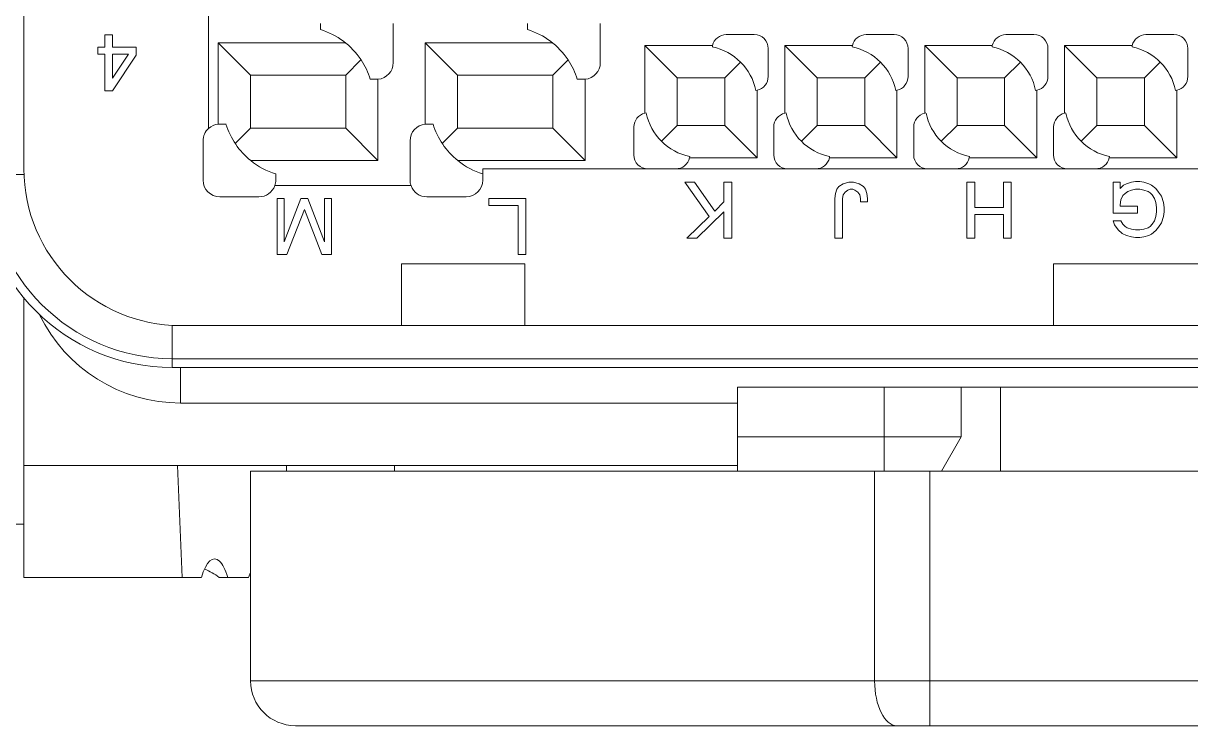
# Model space of a CAD drawing. Header units: inches. Extents: x 47316 to 59086, y 3141 to 11743.
# Drawn here: x 54098.8 to 54119.66, y 9543.84 to 9556.39 of the extents above; entities that cross this region are included whole.
import ezdxf

# ---------------------------------------------------------------- set-up
doc = ezdxf.new("R2010")
doc.units = ezdxf.units.IN
doc.header["$MEASUREMENT"] = 0

msp = doc.modelspace()

# ---------------------------------------------------------------- linework, layer by layer
at = {"color": 0, "lineweight": 15, "ltscale": 0.375}
msp.add_line((54098.808, 9568.79), (54098.808, 9553.79), dxfattribs=at)
at = {"color": 0, "lineweight": 15, "ltscale": 0.076321}
msp.add_line((54102.108, 9554.514), (54102.108, 9557.567), dxfattribs=at)
at = {"color": 0, "lineweight": 15, "ltscale": 0.002765}
for p, q in [((54104.108, 9556.28), (54104.108, 9556.39)), ((54107.808, 9556.28), (54107.808, 9556.39)), ((54104.997, 9555.39), (54105.108, 9555.39)), ((54106.119, 9554.59), (54106.008, 9554.59))]:
    msp.add_line(p, q, dxfattribs=at)
at = {"color": 0, "lineweight": 15, "ltscale": 0.017499}
for p, q in [((54105.408, 9556.39), (54105.408, 9555.69)), ((54109.108, 9556.39), (54109.108, 9555.69))]:
    msp.add_line(p, q, dxfattribs=at)
at = {"color": 0, "lineweight": 15, "ltscale": 0.005624}
for p, q in [((54100.253, 9555.962), (54100.253, 9556.186)), ((54100.39, 9556.186), (54100.39, 9555.962))]:
    msp.add_line(p, q, dxfattribs=at)
at = {"color": 0, "lineweight": 15, "ltscale": 0.003437}
for p, q in [((54100.253, 9556.186), (54100.39, 9556.186)), ((54100.39, 9555.186), (54100.253, 9555.186)), ((54118.273, 9552.862), (54118.41, 9552.862)), ((54113.434, 9552.55), (54113.297, 9552.55))]:
    msp.add_line(p, q, dxfattribs=at)
at = {"color": 0, "lineweight": 15, "ltscale": 0.0125}
for p, q in [((54111.858, 9556.19), (54111.358, 9556.19)), ((54114.358, 9556.19), (54113.858, 9556.19)), ((54116.858, 9556.19), (54116.358, 9556.19)), ((54119.358, 9556.19), (54118.858, 9556.19)), ((54112.108, 9555.44), (54112.108, 9555.94)), ((54114.608, 9555.44), (54114.608, 9555.94)), ((54117.108, 9555.44), (54117.108, 9555.94)), ((54119.608, 9555.44), (54119.608, 9555.94)), ((54109.708, 9554.54), (54109.708, 9554.04)), ((54112.208, 9554.54), (54112.208, 9554.04)), ((54114.708, 9554.54), (54114.708, 9554.04)), ((54117.208, 9554.54), (54117.208, 9554.04)), ((54109.958, 9553.79), (54110.458, 9553.79)), ((54112.458, 9553.79), (54112.958, 9553.79)), ((54114.958, 9553.79), (54115.458, 9553.79)), ((54117.458, 9553.79), (54117.958, 9553.79))]:
    msp.add_line(p, q, dxfattribs=at)
at = {"color": 0, "lineweight": 15, "ltscale": 0.003125}
for p, q in [((54100.128, 9555.837), (54100.128, 9555.962)), ((54100.128, 9555.962), (54100.253, 9555.962)), ((54100.253, 9555.837), (54100.128, 9555.837)), ((54118.273, 9553.55), (54118.398, 9553.55)), ((54103.332, 9553.261), (54103.457, 9553.261)), ((54103.757, 9553.261), (54103.882, 9553.261)), ((54104.182, 9553.261), (54104.307, 9553.261)), ((54107.118, 9553.136), (54107.118, 9553.261)), ((54113.884, 9553.2), (54113.759, 9553.2)), ((54118.71, 9553.125), (54118.71, 9553))]:
    msp.add_line(p, q, dxfattribs=at)
at = {"color": 0, "lineweight": 15, "ltscale": 0.010625}
for p, q in [((54100.39, 9555.962), (54100.815, 9555.962)), ((54115.799, 9552.975), (54115.799, 9552.55)), ((54116.311, 9552.55), (54116.311, 9552.975))]:
    msp.add_line(p, q, dxfattribs=at)
at = {"color": 0, "lineweight": 15, "ltscale": 0.003438}
for p, q in [((54100.815, 9555.962), (54100.815, 9555.824)), ((54111.318, 9553.55), (54111.456, 9553.55)), ((54115.661, 9553.55), (54115.799, 9553.55)), ((54116.311, 9553.55), (54116.449, 9553.55)), ((54111.456, 9552.55), (54111.318, 9552.55)), ((54115.799, 9552.55), (54115.661, 9552.55)), ((54116.449, 9552.55), (54116.311, 9552.55)), ((54107.78, 9552.261), (54107.643, 9552.261))]:
    msp.add_line(p, q, dxfattribs=at)
at = {"color": 0, "lineweight": 15, "ltscale": 0.03634}
for p, q in [((54102.281, 9556.043), (54102.281, 9554.589)), ((54105.981, 9556.043), (54105.981, 9554.589)), ((54105.135, 9555.392), (54105.135, 9553.938)), ((54108.835, 9555.392), (54108.835, 9553.938))]:
    msp.add_line(p, q, dxfattribs=at)
at = {"color": 0, "lineweight": 15, "ltscale": 0.056824}
for p, q in [((54104.554, 9556.043), (54102.281, 9556.043)), ((54108.254, 9556.043), (54105.981, 9556.043)), ((54105.135, 9553.938), (54102.862, 9553.938)), ((54108.835, 9553.938), (54106.562, 9553.938))]:
    msp.add_line(p, q, dxfattribs=at)
at = {"color": 0, "lineweight": 15, "ltscale": 0.020413}
for p, q in [((54102.858, 9555.465), (54102.281, 9556.043)), ((54106.558, 9555.465), (54105.981, 9556.043)), ((54111.333, 9554.565), (54111.91, 9553.988)), ((54113.833, 9554.565), (54114.41, 9553.988)), ((54116.333, 9554.565), (54116.91, 9553.988)), ((54118.833, 9554.565), (54119.41, 9553.988))]:
    msp.add_line(p, q, dxfattribs=at)
at = {"color": 0, "lineweight": 15, "ltscale": 0.030197}
for p, q in [((54109.906, 9555.993), (54109.906, 9554.785)), ((54111.113, 9555.993), (54109.906, 9555.993)), ((54112.406, 9555.993), (54112.406, 9554.785)), ((54113.613, 9555.993), (54112.406, 9555.993)), ((54114.906, 9555.993), (54114.906, 9554.785)), ((54116.113, 9555.993), (54114.906, 9555.993)), ((54117.406, 9555.993), (54117.406, 9554.785)), ((54118.613, 9555.993), (54117.406, 9555.993)), ((54111.91, 9553.988), (54110.702, 9553.988)), ((54114.41, 9553.988), (54113.202, 9553.988)), ((54116.91, 9553.988), (54115.702, 9553.988)), ((54119.41, 9553.988), (54118.202, 9553.988))]:
    msp.add_line(p, q, dxfattribs=at)
at = {"color": 0, "lineweight": 15, "ltscale": 0.020412}
for p, q in [((54110.483, 9555.415), (54109.906, 9555.993)), ((54112.983, 9555.415), (54112.406, 9555.993)), ((54115.483, 9555.415), (54114.906, 9555.993)), ((54117.983, 9555.415), (54117.406, 9555.993)), ((54104.558, 9554.515), (54105.135, 9553.938)), ((54108.258, 9554.515), (54108.835, 9553.938))]:
    msp.add_line(p, q, dxfattribs=at)
at = {"color": 0, "lineweight": 15, "ltscale": 0.000580097}
for p, q in [((54111.11, 9555.97), (54111.113, 9555.993)), ((54113.61, 9555.97), (54113.613, 9555.993)), ((54116.11, 9555.97), (54116.113, 9555.993)), ((54118.61, 9555.97), (54118.613, 9555.993))]:
    msp.add_line(p, q, dxfattribs=at)
at = {"color": 0, "lineweight": 15, "ltscale": 0.016251}
msp.add_line((54100.253, 9555.186), (54100.253, 9555.837), dxfattribs=at)
at = {"color": 0, "lineweight": 15, "ltscale": 0.007188}
msp.add_line((54100.678, 9555.837), (54100.39, 9555.837), dxfattribs=at)
at = {"color": 0, "lineweight": 15, "ltscale": 0.012829}
msp.add_line((54100.39, 9555.411), (54100.678, 9555.837), dxfattribs=at)
at = {"color": 0, "lineweight": 15, "ltscale": 0.010626}
msp.add_line((54100.39, 9555.837), (54100.39, 9555.411), dxfattribs=at)
at = {"color": 0, "lineweight": 15, "ltscale": 0.019155}
msp.add_line((54100.815, 9555.824), (54100.39, 9555.186), dxfattribs=at)
at = {"color": 0, "lineweight": 15, "ltscale": 0.00967}
for p, q in [((54104.558, 9555.465), (54104.831, 9555.739)), ((54108.258, 9555.465), (54108.531, 9555.739)), ((54102.858, 9554.515), (54102.584, 9554.242)), ((54106.558, 9554.515), (54106.284, 9554.242))]:
    msp.add_line(p, q, dxfattribs=at)
at = {"color": 0, "lineweight": 15, "ltscale": 0.009974}
for p, q in [((54111.333, 9555.415), (54111.615, 9555.697)), ((54113.833, 9555.415), (54114.115, 9555.697)), ((54116.333, 9555.415), (54116.615, 9555.697)), ((54118.833, 9555.415), (54119.115, 9555.697)), ((54110.483, 9554.565), (54110.201, 9554.283)), ((54112.983, 9554.565), (54112.701, 9554.283)), ((54115.483, 9554.565), (54115.201, 9554.283)), ((54117.983, 9554.565), (54117.701, 9554.283))]:
    msp.add_line(p, q, dxfattribs=at)
at = {"color": 0, "lineweight": 15, "ltscale": 0.02375}
for p, q in [((54102.858, 9554.515), (54102.858, 9555.465)), ((54104.558, 9555.465), (54104.558, 9554.515)), ((54106.558, 9554.515), (54106.558, 9555.465)), ((54108.258, 9555.465), (54108.258, 9554.515))]:
    msp.add_line(p, q, dxfattribs=at)
at = {"color": 0, "lineweight": 15, "ltscale": 0.0425}
for p, q in [((54104.558, 9555.465), (54102.858, 9555.465)), ((54106.558, 9555.465), (54108.258, 9555.465)), ((54104.558, 9554.515), (54102.858, 9554.515)), ((54108.258, 9554.515), (54106.558, 9554.515))]:
    msp.add_line(p, q, dxfattribs=at)
at = {"color": 0, "lineweight": 15, "ltscale": 0.000685106}
msp.add_line((54105.108, 9555.39), (54105.135, 9555.392), dxfattribs=at)
at = {"color": 0, "lineweight": 15, "ltscale": 0.002766}
for p, q in [((54108.697, 9555.39), (54108.808, 9555.39)), ((54102.419, 9554.59), (54102.308, 9554.59)), ((54103.308, 9553.701), (54103.308, 9553.59)), ((54107.008, 9553.701), (54107.008, 9553.59))]:
    msp.add_line(p, q, dxfattribs=at)
at = {"color": 0, "lineweight": 15, "ltscale": 0.000684344}
msp.add_line((54108.808, 9555.39), (54108.835, 9555.392), dxfattribs=at)
at = {"color": 0, "lineweight": 15, "ltscale": 0.021249}
for p, q in [((54110.483, 9555.415), (54110.483, 9554.565)), ((54111.333, 9555.415), (54111.333, 9554.565)), ((54112.983, 9555.415), (54112.983, 9554.565)), ((54113.833, 9555.415), (54113.833, 9554.565)), ((54115.483, 9555.415), (54115.483, 9554.565)), ((54116.333, 9555.415), (54116.333, 9554.565)), ((54117.983, 9555.415), (54117.983, 9554.565)), ((54118.833, 9555.415), (54118.833, 9554.565))]:
    msp.add_line(p, q, dxfattribs=at)
at = {"color": 0, "lineweight": 15, "ltscale": 0.02125}
for p, q in [((54111.333, 9555.415), (54110.483, 9555.415)), ((54113.833, 9555.415), (54112.983, 9555.415)), ((54116.333, 9555.415), (54115.483, 9555.415)), ((54118.833, 9555.415), (54117.983, 9555.415)), ((54111.333, 9554.565), (54110.483, 9554.565)), ((54113.833, 9554.565), (54112.983, 9554.565)), ((54116.333, 9554.565), (54115.483, 9554.565)), ((54118.833, 9554.565), (54117.983, 9554.565))]:
    msp.add_line(p, q, dxfattribs=at)
at = {"color": 0, "lineweight": 15, "ltscale": 0.000580725}
for p, q in [((54111.887, 9555.192), (54111.91, 9555.196)), ((54114.387, 9555.192), (54114.41, 9555.196)), ((54116.887, 9555.192), (54116.91, 9555.196)), ((54119.387, 9555.192), (54119.41, 9555.196))]:
    msp.add_line(p, q, dxfattribs=at)
at = {"color": 0, "lineweight": 15, "ltscale": 0.030199}
for p, q in [((54111.91, 9555.196), (54111.91, 9553.988)), ((54114.41, 9555.196), (54114.41, 9553.988)), ((54116.91, 9555.196), (54116.91, 9553.988)), ((54119.41, 9555.196), (54119.41, 9553.988))]:
    msp.add_line(p, q, dxfattribs=at)
at = {"color": 0, "lineweight": 15, "ltscale": 0.000684275}
msp.add_line((54102.281, 9554.589), (54102.308, 9554.59), dxfattribs=at)
at = {"color": 0, "lineweight": 15, "ltscale": 0.000685037}
msp.add_line((54105.981, 9554.589), (54106.008, 9554.59), dxfattribs=at)
at = {"color": 0, "lineweight": 15, "ltscale": 0.000579973}
for p, q in [((54109.906, 9554.785), (54109.928, 9554.789)), ((54112.406, 9554.785), (54112.428, 9554.789)), ((54114.906, 9554.785), (54114.928, 9554.789)), ((54117.406, 9554.785), (54117.428, 9554.789))]:
    msp.add_line(p, q, dxfattribs=at)
at = {"color": 0, "lineweight": 15, "ltscale": 0.0175}
for p, q in [((54102.008, 9553.59), (54102.008, 9554.29)), ((54105.708, 9553.59), (54105.708, 9554.29)), ((54103.008, 9553.29), (54102.308, 9553.29)), ((54106.708, 9553.29), (54106.008, 9553.29))]:
    msp.add_line(p, q, dxfattribs=at)
at = {"color": 0, "lineweight": 15, "ltscale": 0.000581478}
for p, q in [((54110.702, 9553.988), (54110.706, 9554.011)), ((54113.202, 9553.988), (54113.206, 9554.011)), ((54115.702, 9553.988), (54115.706, 9554.011)), ((54118.202, 9553.988), (54118.206, 9554.011))]:
    msp.add_line(p, q, dxfattribs=at)
at = {"color": 0, "lineweight": 15, "ltscale": 0.002234}
msp.add_line((54107.008, 9553.79), (54107.008, 9553.701), dxfattribs=at)
at = {"color": 0, "lineweight": 15, "ltscale": 0.07375}
msp.add_line((54107.008, 9553.79), (54109.958, 9553.79), dxfattribs=at)
at = {"color": 0, "lineweight": 15, "ltscale": 0.05}
for p, q in [((54110.458, 9553.79), (54112.458, 9553.79)), ((54112.958, 9553.79), (54114.958, 9553.79)), ((54115.458, 9553.79), (54117.458, 9553.79)), ((54117.958, 9553.79), (54119.958, 9553.79)), ((54098.808, 9548.49), (54098.808, 9546.49))]:
    msp.add_line(p, q, dxfattribs=at)
at = {"color": 0, "lineweight": 15, "ltscale": 0.016116}
msp.add_line((54098.81, 9553.69), (54098.165, 9553.69), dxfattribs=at)
at = {"color": 0, "lineweight": 15, "ltscale": 0.018817}
msp.add_line((54111.056, 9552.937), (54110.618, 9553.55), dxfattribs=at)
at = {"color": 0, "lineweight": 15, "ltscale": 0.004375}
for p, q in [((54110.618, 9553.55), (54110.793, 9553.55)), ((54110.831, 9552.55), (54110.656, 9552.55)), ((54103.507, 9552.261), (54103.332, 9552.261)), ((54104.307, 9552.261), (54104.132, 9552.261))]:
    msp.add_line(p, q, dxfattribs=at)
at = {"color": 0, "lineweight": 15, "ltscale": 0.015694}
msp.add_line((54110.793, 9553.55), (54111.156, 9553.037), dxfattribs=at)
at = {"color": 0, "lineweight": 15, "ltscale": 0.008751}
msp.add_line((54111.318, 9553.2), (54111.318, 9553.55), dxfattribs=at)
at = {"color": 0, "lineweight": 15, "ltscale": 0.025}
for p, q in [((54111.456, 9553.55), (54111.456, 9552.55)), ((54115.661, 9552.55), (54115.661, 9553.55)), ((54116.449, 9553.55), (54116.449, 9552.55)), ((54103.332, 9552.261), (54103.332, 9553.261)), ((54104.307, 9553.261), (54104.307, 9552.261)), ((54107.78, 9553.261), (54107.78, 9552.261))]:
    msp.add_line(p, q, dxfattribs=at)
at = {"color": 0, "lineweight": 15, "ltscale": 0.002577}
for p, q in [((54113.447, 9553.525), (54113.547, 9553.55)), ((54113.634, 9553.55), (54113.734, 9553.525))]:
    msp.add_line(p, q, dxfattribs=at)
at = {"color": 0, "lineweight": 15, "ltscale": 0.002187}
msp.add_line((54113.547, 9553.55), (54113.634, 9553.55), dxfattribs=at)
at = {"color": 0, "lineweight": 15, "ltscale": 0.01125}
for p, q in [((54115.799, 9553.55), (54115.799, 9553.1)), ((54116.311, 9553.1), (54116.311, 9553.55))]:
    msp.add_line(p, q, dxfattribs=at)
at = {"color": 0, "lineweight": 15, "ltscale": 0.01375}
msp.add_line((54118.273, 9553), (54118.273, 9553.55), dxfattribs=at)
at = {"color": 0, "lineweight": 15, "ltscale": 0.002812}
msp.add_line((54118.398, 9553.55), (54118.398, 9553.437), dxfattribs=at)
at = {"color": 0, "lineweight": 15, "ltscale": 0.002275}
for p, q in [((54118.51, 9553.525), (54118.598, 9553.55)), ((54118.823, 9553.55), (54118.91, 9553.525)), ((54118.598, 9552.575), (54118.51, 9552.6)), ((54118.91, 9552.6), (54118.823, 9552.575))]:
    msp.add_line(p, q, dxfattribs=at)
at = {"color": 0, "lineweight": 15, "ltscale": 0.001901}
for p, q in [((54118.598, 9553.55), (54118.673, 9553.562)), ((54118.673, 9553.425), (54118.598, 9553.412)), ((54118.598, 9552.712), (54118.673, 9552.7)), ((54118.673, 9552.562), (54118.598, 9552.575))]:
    msp.add_line(p, q, dxfattribs=at)
at = {"color": 0, "lineweight": 15, "ltscale": 0.001875}
for p, q in [((54118.673, 9553.562), (54118.748, 9553.562)), ((54118.748, 9553.425), (54118.673, 9553.425)), ((54119.048, 9553.025), (54119.048, 9553.1)), ((54119.185, 9553.1), (54119.185, 9553.025)), ((54118.673, 9552.7), (54118.748, 9552.7)), ((54118.748, 9552.562), (54118.673, 9552.562))]:
    msp.add_line(p, q, dxfattribs=at)
at = {"color": 0, "lineweight": 15, "ltscale": 0.0019}
for p, q in [((54118.748, 9553.562), (54118.823, 9553.55)), ((54118.823, 9553.412), (54118.748, 9553.425)), ((54118.748, 9552.7), (54118.823, 9552.712)), ((54118.823, 9552.575), (54118.748, 9552.562))]:
    msp.add_line(p, q, dxfattribs=at)
at = {"color": 0, "lineweight": 15, "ltscale": 0.060857}
msp.add_line((54105.725, 9553.49), (54103.291, 9553.49), dxfattribs=at)
at = {"color": 0, "lineweight": 15, "ltscale": 0.00221}
for p, q in [((54113.297, 9553.262), (54113.309, 9553.35)), ((54113.872, 9553.35), (54113.884, 9553.262)), ((54118.398, 9553.437), (54118.46, 9553.5)), ((54118.41, 9553.237), (54118.398, 9553.15)), ((54119.048, 9553.1), (54119.035, 9553.187)), ((54119.173, 9553.187), (54119.185, 9553.1))]:
    msp.add_line(p, q, dxfattribs=at)
at = {"color": 0, "lineweight": 15, "ltscale": 0.001977}
for p, q in [((54113.309, 9553.35), (54113.334, 9553.425)), ((54113.847, 9553.425), (54113.872, 9553.35)), ((54118.898, 9553.387), (54118.823, 9553.412)), ((54119.01, 9552.862), (54119.035, 9552.937)), ((54118.298, 9552.787), (54118.273, 9552.862)), ((54118.823, 9552.712), (54118.898, 9552.737))]:
    msp.add_line(p, q, dxfattribs=at)
at = {"color": 0, "lineweight": 15, "ltscale": 0.001562}
for p, q in [((54113.334, 9553.425), (54113.372, 9553.475)), ((54113.534, 9553.412), (54113.484, 9553.375)), ((54113.709, 9553.375), (54113.659, 9553.412)), ((54113.809, 9553.475), (54113.847, 9553.425)), ((54118.535, 9553.387), (54118.485, 9553.35))]:
    msp.add_line(p, q, dxfattribs=at)
at = {"color": 0, "lineweight": 15, "ltscale": 0.002254}
for p, q in [((54113.372, 9553.475), (54113.447, 9553.525)), ((54119.085, 9553.375), (54119.135, 9553.3))]:
    msp.add_line(p, q, dxfattribs=at)
at = {"color": 0, "lineweight": 15, "ltscale": 0.001564}
for p, q in [((54113.484, 9553.375), (54113.447, 9553.325)), ((54113.747, 9553.325), (54113.709, 9553.375))]:
    msp.add_line(p, q, dxfattribs=at)
at = {"color": 0, "lineweight": 15, "ltscale": 0.000988453}
for p, q in [((54113.572, 9553.425), (54113.534, 9553.412)), ((54113.659, 9553.412), (54113.622, 9553.425))]:
    msp.add_line(p, q, dxfattribs=at)
at = {"color": 0, "lineweight": 15, "ltscale": 0.00125}
msp.add_line((54113.622, 9553.425), (54113.572, 9553.425), dxfattribs=at)
at = {"color": 0, "lineweight": 15, "ltscale": 0.002253}
msp.add_line((54113.734, 9553.525), (54113.809, 9553.475), dxfattribs=at)
at = {"color": 0, "lineweight": 15, "ltscale": 0.001326}
for p, q in [((54118.485, 9553.35), (54118.448, 9553.312)), ((54118.973, 9553.325), (54118.935, 9553.362)), ((54118.935, 9552.762), (54118.973, 9552.8))]:
    msp.add_line(p, q, dxfattribs=at)
at = {"color": 0, "lineweight": 15, "ltscale": 0.001397}
msp.add_line((54118.46, 9553.5), (54118.51, 9553.525), dxfattribs=at)
at = {"color": 0, "lineweight": 15, "ltscale": 0.001683}
msp.add_line((54118.598, 9553.412), (54118.535, 9553.387), dxfattribs=at)
at = {"color": 0, "lineweight": 15, "ltscale": 0.001126}
for p, q in [((54118.935, 9553.362), (54118.898, 9553.387)), ((54118.485, 9552.762), (54118.523, 9552.737)), ((54118.898, 9552.737), (54118.935, 9552.762))]:
    msp.add_line(p, q, dxfattribs=at)
at = {"color": 0, "lineweight": 15, "ltscale": 0.001398}
for p, q in [((54118.91, 9553.525), (54118.96, 9553.5)), ((54118.96, 9552.625), (54118.91, 9552.6))]:
    msp.add_line(p, q, dxfattribs=at)
at = {"color": 0, "lineweight": 15, "ltscale": 0.00244}
for p, q in [((54118.96, 9553.5), (54119.035, 9553.437)), ((54119.035, 9552.687), (54118.96, 9552.625))]:
    msp.add_line(p, q, dxfattribs=at)
at = {"color": 0, "lineweight": 15, "ltscale": 0.002001}
for p, q in [((54119.035, 9553.437), (54119.085, 9553.375)), ((54119.085, 9552.75), (54119.035, 9552.687))]:
    msp.add_line(p, q, dxfattribs=at)
at = {"color": 0, "lineweight": 15, "ltscale": 0.019376}
for p, q in [((54103.457, 9553.261), (54103.457, 9552.486)), ((54104.182, 9552.486), (54104.182, 9553.261))]:
    msp.add_line(p, q, dxfattribs=at)
at = {"color": 0, "lineweight": 15, "ltscale": 0.020777}
msp.add_line((54103.457, 9552.486), (54103.757, 9553.261), dxfattribs=at)
at = {"color": 0, "lineweight": 15, "ltscale": 0.020776}
msp.add_line((54103.882, 9553.261), (54104.182, 9552.486), dxfattribs=at)
at = {"color": 0, "lineweight": 15, "ltscale": 0.016563}
msp.add_line((54107.118, 9553.261), (54107.78, 9553.261), dxfattribs=at)
at = {"color": 0, "lineweight": 15, "ltscale": 0.013125}
msp.add_line((54107.643, 9553.136), (54107.118, 9553.136), dxfattribs=at)
at = {"color": 0, "lineweight": 15, "ltscale": 0.021875}
msp.add_line((54107.643, 9552.261), (54107.643, 9553.136), dxfattribs=at)
at = {"color": 0, "lineweight": 15, "ltscale": 0.005744}
msp.add_line((54111.156, 9553.037), (54111.318, 9553.2), dxfattribs=at)
at = {"color": 0, "lineweight": 15, "ltscale": 0.017812}
for p, q in [((54113.297, 9552.55), (54113.297, 9553.262)), ((54113.434, 9553.262), (54113.434, 9552.55))]:
    msp.add_line(p, q, dxfattribs=at)
at = {"color": 0, "lineweight": 15, "ltscale": 0.001594}
for p, q in [((54113.447, 9553.325), (54113.434, 9553.262)), ((54113.759, 9553.262), (54113.747, 9553.325))]:
    msp.add_line(p, q, dxfattribs=at)
at = {"color": 0, "lineweight": 15, "ltscale": 0.001563}
for p, q in [((54113.759, 9553.2), (54113.759, 9553.262)), ((54113.884, 9553.262), (54113.884, 9553.2))]:
    msp.add_line(p, q, dxfattribs=at)
at = {"color": 0, "lineweight": 15, "ltscale": 0.000624084}
msp.add_line((54118.398, 9553.15), (54118.398, 9553.125), dxfattribs=at)
at = {"color": 0, "lineweight": 15, "ltscale": 0.002097}
msp.add_line((54118.448, 9553.312), (54118.41, 9553.237), dxfattribs=at)
at = {"color": 0, "lineweight": 15, "ltscale": 0.001822}
for p, q in [((54119.01, 9553.262), (54118.973, 9553.325)), ((54118.41, 9552.862), (54118.448, 9552.8)), ((54118.973, 9552.8), (54119.01, 9552.862))]:
    msp.add_line(p, q, dxfattribs=at)
at = {"color": 0, "lineweight": 15, "ltscale": 0.001975}
msp.add_line((54119.035, 9553.187), (54119.01, 9553.262), dxfattribs=at)
at = {"color": 0, "lineweight": 15, "ltscale": 0.002964}
msp.add_line((54119.135, 9553.3), (54119.173, 9553.187), dxfattribs=at)
at = {"color": 0, "lineweight": 15, "ltscale": 0.021471}
for p, q in [((54103.819, 9553.061), (54103.507, 9552.261)), ((54104.132, 9552.261), (54103.819, 9553.061))]:
    msp.add_line(p, q, dxfattribs=at)
at = {"color": 0, "lineweight": 15, "ltscale": 0.013923}
msp.add_line((54110.656, 9552.55), (54111.056, 9552.937), dxfattribs=at)
at = {"color": 0, "lineweight": 15, "ltscale": 0.017016}
msp.add_line((54111.318, 9553.025), (54110.831, 9552.55), dxfattribs=at)
at = {"color": 0, "lineweight": 15, "ltscale": 0.011874}
msp.add_line((54111.318, 9552.55), (54111.318, 9553.025), dxfattribs=at)
at = {"color": 0, "lineweight": 15, "ltscale": 0.012812}
for p, q in [((54115.799, 9553.1), (54116.311, 9553.1)), ((54116.311, 9552.975), (54115.799, 9552.975))]:
    msp.add_line(p, q, dxfattribs=at)
at = {"color": 0, "lineweight": 15, "ltscale": 0.010937}
msp.add_line((54118.71, 9553), (54118.273, 9553), dxfattribs=at)
at = {"color": 0, "lineweight": 15, "ltscale": 0.007812}
msp.add_line((54118.398, 9553.125), (54118.71, 9553.125), dxfattribs=at)
at = {"color": 0, "lineweight": 15, "ltscale": 0.002209}
for p, q in [((54119.035, 9552.937), (54119.048, 9553.025)), ((54119.185, 9553.025), (54119.173, 9552.937))]:
    msp.add_line(p, q, dxfattribs=at)
at = {"color": 0, "lineweight": 15, "ltscale": 0.002966}
msp.add_line((54119.173, 9552.937), (54119.135, 9552.825), dxfattribs=at)
at = {"color": 0, "lineweight": 15, "ltscale": 0.002689}
msp.add_line((54118.36, 9552.7), (54118.298, 9552.787), dxfattribs=at)
at = {"color": 0, "lineweight": 15, "ltscale": 0.001327}
msp.add_line((54118.448, 9552.8), (54118.485, 9552.762), dxfattribs=at)
at = {"color": 0, "lineweight": 15, "ltscale": 0.001976}
msp.add_line((54118.523, 9552.737), (54118.598, 9552.712), dxfattribs=at)
at = {"color": 0, "lineweight": 15, "ltscale": 0.002252}
msp.add_line((54119.135, 9552.825), (54119.085, 9552.75), dxfattribs=at)
at = {"color": 0, "lineweight": 15, "ltscale": 0.002441}
msp.add_line((54118.435, 9552.637), (54118.36, 9552.7), dxfattribs=at)
at = {"color": 0, "lineweight": 15, "ltscale": 0.002096}
msp.add_line((54118.51, 9552.6), (54118.435, 9552.637), dxfattribs=at)
at = {"color": 0, "lineweight": 15, "ltscale": 0.027499}
for p, q in [((54105.558, 9550.99), (54105.558, 9552.09)), ((54107.758, 9550.99), (54107.758, 9552.09)), ((54117.208, 9552.09), (54117.208, 9550.99))]:
    msp.add_line(p, q, dxfattribs=at)
at = {"color": 0, "lineweight": 15, "ltscale": 0.055}
for p, q in [((54107.758, 9552.09), (54105.558, 9552.09)), ((54105.558, 9550.99), (54107.758, 9550.99))]:
    msp.add_line(p, q, dxfattribs=at)
at = {"color": 0, "lineweight": 15, "ltscale": 0.0675}
for p, q in [((54119.908, 9552.09), (54117.208, 9552.09)), ((54119.908, 9550.99), (54117.208, 9550.99))]:
    msp.add_line(p, q, dxfattribs=at)
at = {"color": 0, "lineweight": 15, "ltscale": 0.074773}
msp.add_line((54098.808, 9548.49), (54098.808, 9551.481), dxfattribs=at)
at = {"color": 0, "lineweight": 15, "ltscale": 0.01492}
msp.add_line((54101.458, 9550.398), (54101.458, 9550.994), dxfattribs=at)
at = {"color": 0, "lineweight": 15, "ltscale": 0.09875}
msp.add_line((54105.558, 9550.99), (54101.608, 9550.99), dxfattribs=at)
at = {"color": 0, "lineweight": 15, "ltscale": 0.23625}
msp.add_line((54117.208, 9550.99), (54107.758, 9550.99), dxfattribs=at)
at = {"color": 0, "lineweight": 15}
for p, q in [((54135.658, 9550.398), (54101.458, 9550.398)), ((54135.658, 9550.24), (54101.458, 9550.24))]:
    msp.add_line(p, q, dxfattribs=at)
at = {"color": 0, "lineweight": 15, "ltscale": 0.003929}
msp.add_line((54101.458, 9550.398), (54101.458, 9550.24), dxfattribs=at)
at = {"color": 0, "lineweight": 15, "ltscale": 0.015892}
msp.add_line((54101.608, 9549.605), (54101.608, 9550.24), dxfattribs=at)
at = {"color": 0, "lineweight": 15, "ltscale": 0.35}
msp.add_line((54125.558, 9549.89), (54111.558, 9549.89), dxfattribs=at)
at = {"color": 0, "lineweight": 15, "ltscale": 0.007141}
msp.add_line((54111.558, 9549.89), (54111.558, 9549.605), dxfattribs=at)
at = {"color": 0, "lineweight": 15, "ltscale": 0.022278}
for p, q in [((54114.178, 9549.89), (54114.178, 9548.999)), ((54115.558, 9548.999), (54115.558, 9549.89))]:
    msp.add_line(p, q, dxfattribs=at)
at = {"color": 0, "lineweight": 15, "ltscale": 0.0375}
msp.add_line((54116.258, 9548.39), (54116.258, 9549.89), dxfattribs=at)
at = {"color": 0, "lineweight": 15, "ltscale": 0.24875}
msp.add_line((54101.608, 9549.605), (54111.558, 9549.605), dxfattribs=at)
at = {"color": 0, "lineweight": 15, "ltscale": 0.027858}
msp.add_line((54111.558, 9548.49), (54111.558, 9549.605), dxfattribs=at)
at = {"color": 0, "lineweight": 15, "ltscale": 0.065491}
msp.add_line((54111.558, 9548.999), (54114.178, 9548.999), dxfattribs=at)
at = {"color": 0, "lineweight": 15, "ltscale": 0.015222}
msp.add_line((54114.178, 9548.999), (54114.178, 9548.39), dxfattribs=at)
at = {"color": 0, "lineweight": 15, "ltscale": 0.034509}
msp.add_line((54115.558, 9548.999), (54114.178, 9548.999), dxfattribs=at)
at = {"color": 0, "lineweight": 15, "ltscale": 0.017577}
msp.add_line((54115.206, 9548.39), (54115.558, 9548.999), dxfattribs=at)
at = {"color": 0, "lineweight": 15, "ltscale": 0.31875}
msp.add_line((54111.558, 9548.49), (54098.808, 9548.49), dxfattribs=at)
at = {"color": 0, "lineweight": 15, "ltscale": 0.050042}
msp.add_line((54101.553, 9548.49), (54101.635, 9546.49), dxfattribs=at)
at = {"color": 0, "lineweight": 15, "ltscale": 0.278822}
for p, q in [((54114.011, 9548.39), (54102.858, 9548.39)), ((54102.858, 9544.64), (54114.011, 9544.64))]:
    msp.add_line(p, q, dxfattribs=at)
at = {"color": 0, "lineweight": 15, "ltscale": 0.09375}
for p, q in [((54102.858, 9548.39), (54102.858, 9544.64)), ((54114.011, 9544.64), (54114.011, 9548.39)), ((54114.997, 9544.64), (54114.997, 9548.39))]:
    msp.add_line(p, q, dxfattribs=at)
at = {"color": 0, "lineweight": 15, "ltscale": 0.002501}
for p, q in [((54103.499, 9548.49), (54103.499, 9548.39)), ((54105.431, 9548.39), (54105.431, 9548.49)), ((54111.558, 9548.39), (54111.558, 9548.49))]:
    msp.add_line(p, q, dxfattribs=at)
at = {"color": 0, "lineweight": 15, "ltscale": 0.024653}
for p, q in [((54114.997, 9548.39), (54114.011, 9548.39)), ((54114.011, 9544.64), (54114.997, 9544.64))]:
    msp.add_line(p, q, dxfattribs=at)
at = {"color": 0, "lineweight": 15, "ltscale": 0.126526}
for p, q in [((54114.997, 9548.39), (54120.058, 9548.39)), ((54120.058, 9544.64), (54114.997, 9544.64)), ((54114.997, 9543.84), (54120.058, 9543.84))]:
    msp.add_line(p, q, dxfattribs=at)
at = {"color": 0, "lineweight": 15, "ltscale": 0.03125}
msp.add_line((54097.558, 9547.44), (54098.808, 9547.44), dxfattribs=at)
at = {"color": 0, "lineweight": 15, "ltscale": 0.070676}
msp.add_line((54101.635, 9546.49), (54098.808, 9546.49), dxfattribs=at)
at = {"color": 0, "lineweight": 15, "ltscale": 0.008588}
msp.add_line((54101.978, 9546.49), (54101.635, 9546.49), dxfattribs=at)
at = {"color": 0, "lineweight": 15, "ltscale": 0.003844}
msp.add_line((54102.452, 9546.49), (54102.298, 9546.49), dxfattribs=at)
at = {"color": 0, "lineweight": 15, "ltscale": 0.009163}
msp.add_line((54102.819, 9546.49), (54102.452, 9546.49), dxfattribs=at)
at = {"color": 0, "lineweight": 15, "ltscale": 0.002389}
msp.add_line((54102.819, 9546.49), (54102.858, 9546.578), dxfattribs=at)
at = {"color": 0, "lineweight": 15, "ltscale": 0.02}
msp.add_line((54114.997, 9544.64), (54114.997, 9543.84), dxfattribs=at)
at = {"color": 0, "lineweight": 15, "ltscale": 0.268682}
msp.add_line((54103.658, 9543.84), (54114.405, 9543.84), dxfattribs=at)
at = {"color": 0, "lineweight": 15, "ltscale": 0.014792}
msp.add_line((54114.405, 9543.84), (54114.997, 9543.84), dxfattribs=at)
at = {"color": 0, "lineweight": 15}
for centre, radius, start, end in [((54103.708, 9554.99), 1.35, 33.6724, 72.7647), ((54107.408, 9554.99), 1.35, 33.6724, 72.7647), ((54111.358, 9555.94), 0.25, 90, 167.9127), ((54111.858, 9555.94), 0.25, 0, 90), ((54113.858, 9555.94), 0.25, 90, 167.9127), ((54114.358, 9555.94), 0.25, 0, 90), ((54116.358, 9555.94), 0.25, 90, 167.9127), ((54116.858, 9555.94), 0.25, 0, 90), ((54118.858, 9555.94), 0.25, 90, 167.9127), ((54119.358, 9555.94), 0.25, 0, 90), ((54110.908, 9554.99), 1, 11.6387, 78.3613), ((54113.408, 9554.99), 1, 11.6387, 78.3613), ((54115.908, 9554.99), 1, 11.6387, 78.3613), ((54118.408, 9554.99), 1, 11.6387, 78.3613), ((54103.708, 9554.99), 1.35, 17.2353, 33.6724), ((54105.108, 9555.69), 0.3, 275.2308, 0), ((54107.408, 9554.99), 1.35, 17.2353, 33.6724), ((54108.808, 9555.69), 0.3, 275.2308, 0), ((54111.858, 9555.44), 0.25, 282.0884, 0), ((54114.358, 9555.44), 0.25, 282.0884, 0), ((54116.858, 9555.44), 0.25, 282.0884, 0), ((54119.358, 9555.44), 0.25, 282.0884, 0), ((54103.708, 9554.99), 1.35, 197.2353, 231.2165), ((54107.408, 9554.99), 1.35, 197.2353, 231.2165), ((54109.958, 9554.54), 0.25, 102.0873, 180), ((54110.908, 9554.99), 1, 191.6387, 258.3613), ((54112.458, 9554.54), 0.25, 102.0873, 180), ((54113.408, 9554.99), 1, 191.6387, 258.3613), ((54114.958, 9554.54), 0.25, 102.0873, 180), ((54115.908, 9554.99), 1, 191.6387, 258.3613), ((54117.458, 9554.54), 0.25, 102.0873, 180), ((54118.408, 9554.99), 1, 191.6387, 258.3613), ((54102.308, 9554.29), 0.3, 131.8011, 180), ((54102.308, 9554.29), 0.3, 95.2308, 131.8267), ((54106.008, 9554.29), 0.3, 95.2308, 180), ((54109.958, 9554.04), 0.25, 180, 270), ((54110.458, 9554.04), 0.25, 270, 347.9094), ((54112.458, 9554.04), 0.25, 180, 270), ((54112.958, 9554.04), 0.25, 270, 347.9094), ((54114.958, 9554.04), 0.25, 180, 270), ((54115.458, 9554.04), 0.25, 270, 347.9094), ((54117.458, 9554.04), 0.25, 180, 270), ((54117.958, 9554.04), 0.25, 270, 347.9094), ((54101.608, 9553.79), 2.8, 180, 270), ((54103.708, 9554.99), 1.35, 231.2165, 252.7647), ((54107.408, 9554.99), 1.35, 231.2165, 252.7647), ((54101.458, 9553.69), 3.45, 180, 270), ((54101.458, 9553.69), 3.293, 180, 270), ((54102.308, 9553.59), 0.3, 180, 270), ((54103.008, 9553.59), 0.3, 340.5288, 0), ((54106.008, 9553.59), 0.3, 180, 199.4712), ((54106.708, 9553.59), 0.3, 270, 0), ((54103.008, 9553.59), 0.3, 270, 340.5288), ((54106.008, 9553.59), 0.3, 199.4712, 270), ((54101.608, 9552.405), 2.8, 205.8832, 270), ((54101.386, 9545.214), 1.569, 54.4361, 65.5247), ((54103.658, 9544.64), 0.8, 180, 270)]:
    msp.add_arc(centre, radius, start, end, dxfattribs=at)
for centre, major_axis, ratio, start_param, end_param in [((54102.215, 9545.39), (0, 1.431), 0.258819, 6.046921, 6.977109), ((54102.216, 9545.393), (0, -1.428), 0.259037, 2.446895, 2.905029), ((54114.405, 9544.64), (0, -0.8), 0.493052, 4.712389, 6.283185)]:
    msp.add_ellipse(centre, major_axis=major_axis, ratio=ratio, start_param=start_param, end_param=end_param, dxfattribs=at)

doc.saveas('drawing.dxf')
